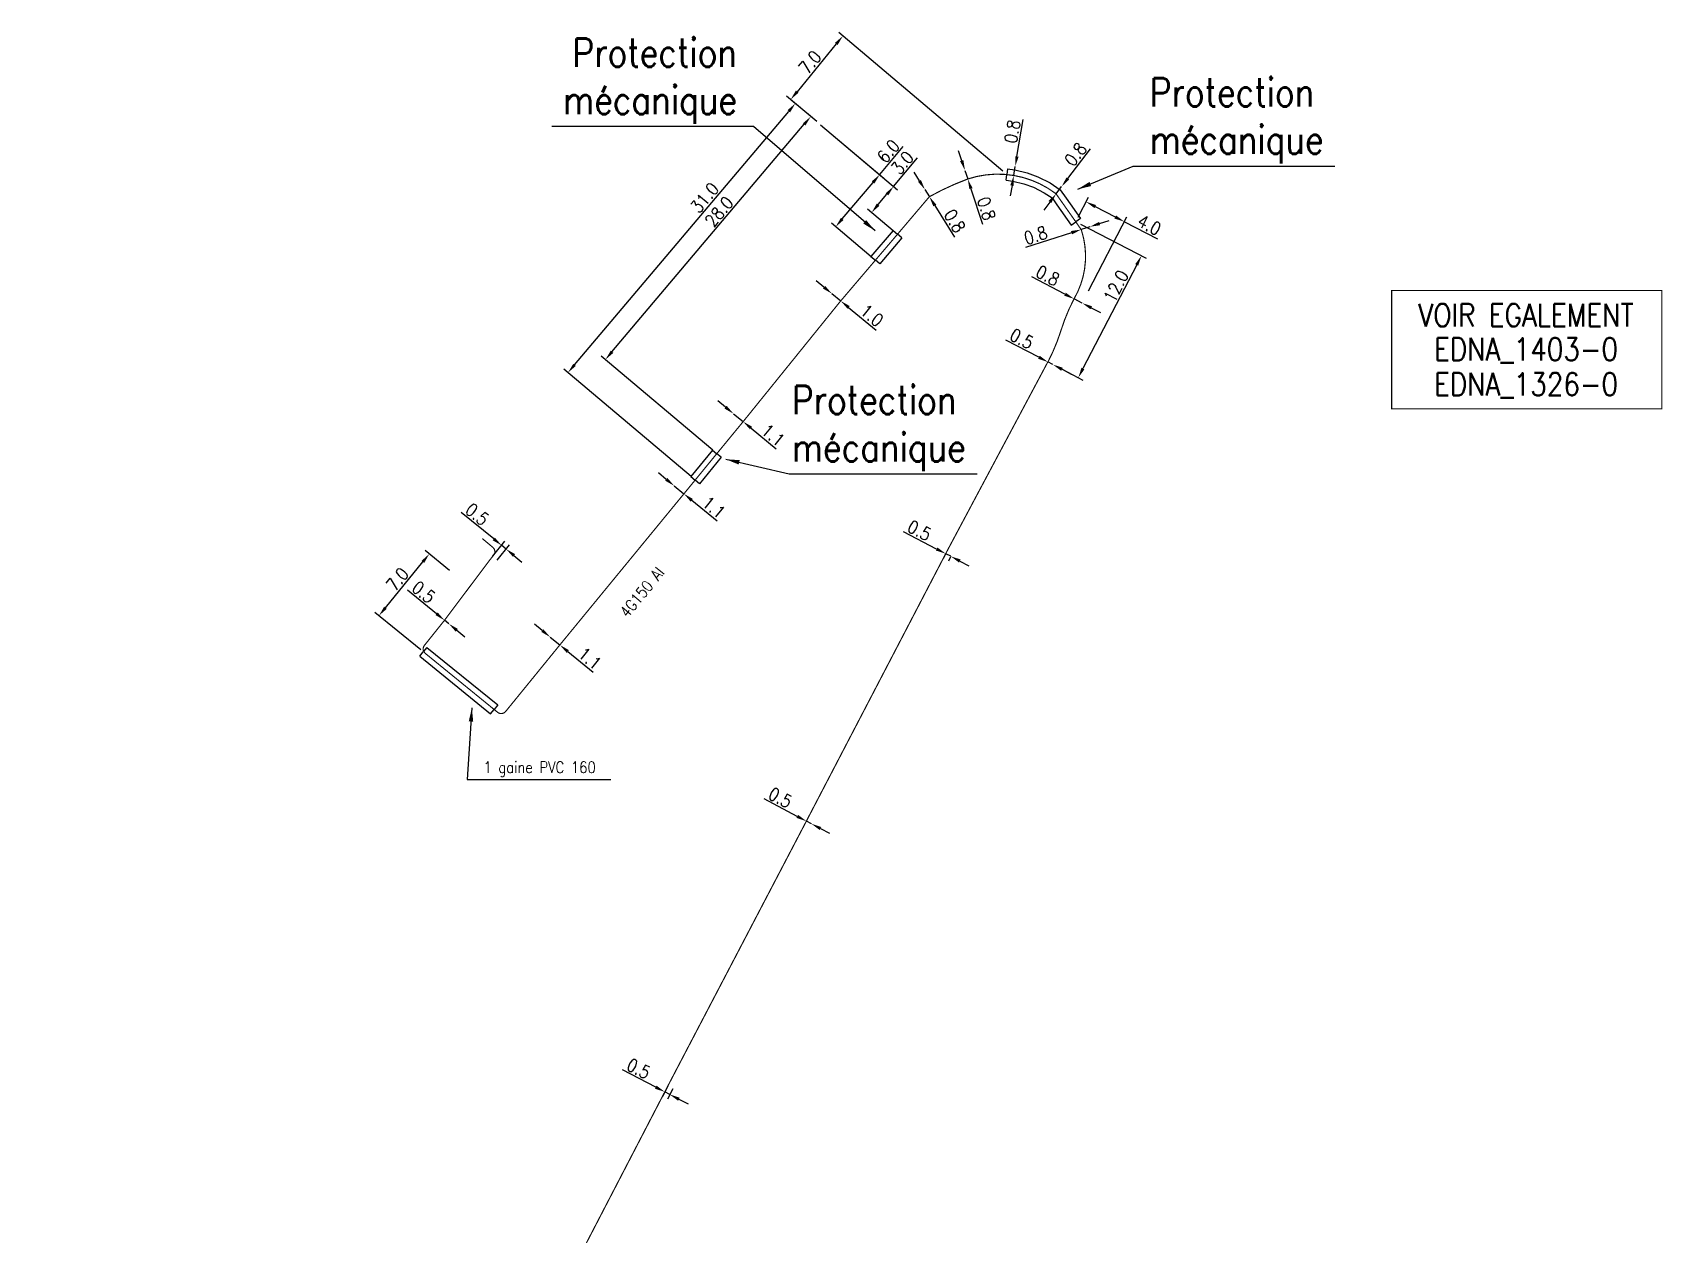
# Model space of a CAD drawing. Header units: millimetres. Extents: x 185001 to 186000, y 126997 to 128000.
# Drawn here: x 185105.6 to 185249, y 127530.1 to 127635.8 of the extents above; entities that cross this region are included whole.
import ezdxf
from ezdxf.enums import TextEntityAlignment as Align

# ---------------------------------------------------------------- set-up
doc = ezdxf.new("R2010")
doc.units = ezdxf.units.MM
doc.header["$PDMODE"] = 34
doc.linetypes.add('B_ST_Al', pattern=[2000, 1000, 1000])
doc.layers.get('Defpoints').update_dxf_attribs({"linetype": 'CONTINUOUS'})
for name, color, linetype in [('B_110', 1, 'CONTINUOUS'), ('B_400', 7, 'CONTINUOUS'), ('B_420', 7, 'CONTINUOUS'), ('B_930', 7, 'CONTINUOUS')]:
    doc.layers.add(name, color=color, linetype=linetype)
doc.styles.get("Standard").update_dxf_attribs({"font": 'romans.shx', "width": 0.85})
doc.dimstyles.get("Standard").update_dxf_attribs({"dimtxt": 1.5, "dimasz": 1.2, "dimexe": 0.625, "dimexo": 0.625, "dimgap": 0.25, "dimtad": 1, "dimdec": 1, "dimzin": 0, "dimdsep": 46, "dimtxsty": 'Standard', "dimcen": -0.5, "dimadec": 0, "dimazin": 0, "dimtfac": 1, "dimtdec": 1, "dimtmove": 0, "dimatfit": 3, "dimfxl": 0, "dimtolj": 1, "dimtzin": 0, "dimarcsym": 0})

# ---------------------------------------------------------------- blocks, each defined once
blk = doc.blocks.new('*D107')
at = {"layer": 'B_110', "color": 0, "linetype": 'Continuous', "lineweight": -2, "transparency": 16777216}
for p, q in [((185142.3, 127588.47), (185140.16, 127590.22)), ((185136.67, 127585.2), (185139.95, 127589.23)), ((185139.78, 127581.49), (185135.74, 127584.79))]:
    blk.add_line(p, q, dxfattribs=at)
at = {"layer": 'B_110', "color": 0, "linetype": 'Continuous', "transparency": 16777216}
for points in [[(185139.84, 127589.32), (185140.07, 127589.13), (185140.52, 127589.93)], [(185136.55, 127585.29), (185136.78, 127585.1), (185136.1, 127584.5)]]:
    blk.add_solid(points, dxfattribs=at)
at = {"layer": 'Defpoints', "color": 0, "linetype": 'Continuous', "transparency": 16777216}
for p in [(185140.52, 127589.93), (185142.67, 127588.18), (185140.15, 127581.2)]:
    blk.add_point(p, dxfattribs=at)
at = {"layer": 'B_110', "color": 0, "linetype": 'Continuous', "transparency": 16777216, "insert": (185137.73, 127587.69), "char_height": 1.125, "attachment_point": 5, "rotation": 50.8238}
blk.add_mtext('\\A1;7.0', dxfattribs=at)
blk = doc.blocks.new('*D108')
at = {"layer": 'B_110', "color": 0, "linetype": 'Continuous', "lineweight": -2, "transparency": 16777216}
for p, q in [((185146.19, 127591.25), (185143.33, 127593.58)), ((185146.09, 127589.7), (185147.18, 127591.04)), ((185146.48, 127589.39), (185147.57, 127590.72)), ((185147.28, 127590.36), (185146.89, 127590.68)), ((185147.97, 127589.79), (185148.67, 127589.22))]:
    blk.add_line(p, q, dxfattribs=at)
at = {"layer": 'B_110', "color": 0, "linetype": 'Continuous', "transparency": 16777216}
for points in [[(185146.29, 127591.36), (185146.1, 127591.13), (185146.89, 127590.68)], [(185148.07, 127589.91), (185147.88, 127589.68), (185147.28, 127590.36)]]:
    blk.add_solid(points, dxfattribs=at)
at = {"layer": 'Defpoints', "color": 0, "linetype": 'Continuous', "transparency": 16777216}
for p in [(185147.28, 127590.36), (185145.8, 127589.34), (185146.18, 127589.02)]:
    blk.add_point(p, dxfattribs=at)
at = {"layer": 'B_110', "color": 0, "linetype": 'Continuous', "transparency": 16777216, "insert": (185144.73, 127593.41), "char_height": 1.125, "attachment_point": 5, "rotation": 320.7431}
blk.add_mtext('\\A1;0.5', dxfattribs=at)
blk = doc.blocks.new('*D109')
at = {"layer": 'B_110', "color": 0, "linetype": 'Continuous', "lineweight": -2, "transparency": 16777216}
for p, q in [((185141.17, 127584.66), (185138.62, 127586.73)), ((185142.25, 127583.78), (185141.86, 127584.09)), ((185142.95, 127583.21), (185143.65, 127582.64))]:
    blk.add_line(p, q, dxfattribs=at)
at = {"layer": 'B_110', "color": 0, "linetype": 'Continuous', "transparency": 16777216}
for points in [[(185141.26, 127584.78), (185141.07, 127584.55), (185141.86, 127584.09)], [(185143.04, 127583.33), (185142.85, 127583.09), (185142.25, 127583.78)]]:
    blk.add_solid(points, dxfattribs=at)
at = {"layer": 'Defpoints', "color": 0, "linetype": 'Continuous', "transparency": 16777216}
for p in [(185141.86, 127584.09), (185142.25, 127583.78), (185142.25, 127583.78)]:
    blk.add_point(p, dxfattribs=at)
at = {"layer": 'B_110', "color": 0, "linetype": 'Continuous', "transparency": 16777216, "insert": (185140.02, 127586.56), "char_height": 1.125, "attachment_point": 5, "rotation": 320.8159}
blk.add_mtext('\\A1;0.5', dxfattribs=at)
blk = doc.blocks.new('*D110')
at = {"layer": 'B_110', "color": 0, "linetype": 'Continuous', "lineweight": -2, "transparency": 16777216}
for p, q in [((185150.46, 127583.18), (185149.77, 127583.75)), ((185151.16, 127582.61), (185152.01, 127581.92)), ((185152.71, 127581.35), (185154.93, 127579.54))]:
    blk.add_line(p, q, dxfattribs=at)
at = {"layer": 'B_110', "color": 0, "linetype": 'Continuous', "transparency": 16777216}
for points in [[(185150.56, 127583.3), (185150.37, 127583.07), (185151.16, 127582.61)], [(185152.8, 127581.47), (185152.61, 127581.23), (185152.01, 127581.92)]]:
    blk.add_solid(points, dxfattribs=at)
at = {"layer": 'Defpoints', "color": 0, "linetype": 'Continuous', "transparency": 16777216}
for p in [(185151.16, 127582.61), (185151.16, 127582.61), (185152.01, 127581.92)]:
    blk.add_point(p, dxfattribs=at)
at = {"layer": 'B_110', "color": 0, "linetype": 'Continuous', "transparency": 16777216, "insert": (185154.64, 127580.74), "char_height": 1.125, "attachment_point": 5, "rotation": 320.7793}
blk.add_mtext('\\A1;1.1', dxfattribs=at)
blk = doc.blocks.new('*D111')
at = {"layer": 'B_110', "color": 0, "linetype": 'Continuous', "lineweight": -2, "transparency": 16777216}
for p, q in [((185161.37, 127596.49), (185160.68, 127597.06)), ((185162.07, 127595.92), (185162.92, 127595.22)), ((185163.62, 127594.65), (185165.83, 127592.83))]:
    blk.add_line(p, q, dxfattribs=at)
at = {"layer": 'B_110', "color": 0, "linetype": 'Continuous', "transparency": 16777216}
for points in [[(185161.47, 127596.61), (185161.28, 127596.37), (185162.07, 127595.92)], [(185163.71, 127594.77), (185163.52, 127594.53), (185162.92, 127595.22)]]:
    blk.add_solid(points, dxfattribs=at)
at = {"layer": 'Defpoints', "color": 0, "linetype": 'Continuous', "transparency": 16777216}
for p in [(185162.07, 127595.92), (185162.07, 127595.92), (185162.92, 127595.22)]:
    blk.add_point(p, dxfattribs=at)
at = {"layer": 'B_110', "color": 0, "linetype": 'Continuous', "transparency": 16777216, "insert": (185165.55, 127594.04), "char_height": 1.125, "attachment_point": 5, "rotation": 320.6357}
blk.add_mtext('\\A1;1.1', dxfattribs=at)
blk = doc.blocks.new('*D112')
at = {"layer": 'B_110', "color": 0, "linetype": 'Continuous', "lineweight": -2, "transparency": 16777216}
for p, q in [((185166.58, 127602.84), (185165.89, 127603.41)), ((185167.28, 127602.27), (185168.13, 127601.57)), ((185168.83, 127601), (185171.04, 127599.18))]:
    blk.add_line(p, q, dxfattribs=at)
at = {"layer": 'B_110', "color": 0, "linetype": 'Continuous', "transparency": 16777216}
for points in [[(185166.68, 127602.96), (185166.49, 127602.72), (185167.28, 127602.27)], [(185168.92, 127601.12), (185168.73, 127600.89), (185168.13, 127601.57)]]:
    blk.add_solid(points, dxfattribs=at)
at = {"layer": 'Defpoints', "color": 0, "linetype": 'Continuous', "transparency": 16777216}
for p in [(185167.28, 127602.27), (185167.28, 127602.27), (185168.13, 127601.57)]:
    blk.add_point(p, dxfattribs=at)
at = {"layer": 'B_110', "color": 0, "linetype": 'Continuous', "transparency": 16777216, "insert": (185170.76, 127600.39), "char_height": 1.125, "attachment_point": 5, "rotation": 320.6357}
blk.add_mtext('\\A1;1.1', dxfattribs=at)
blk = doc.blocks.new('*D113')
at = {"layer": 'B_110', "color": 0, "linetype": 'Continuous', "lineweight": -2, "transparency": 16777216}
for p, q in [((185175.24, 127613.4), (185174.55, 127613.97)), ((185175.94, 127612.83), (185176.71, 127612.19)), ((185177.41, 127611.62), (185179.84, 127609.63))]:
    blk.add_line(p, q, dxfattribs=at)
at = {"layer": 'B_110', "color": 0, "linetype": 'Continuous', "transparency": 16777216}
for points in [[(185175.34, 127613.51), (185175.15, 127613.28), (185175.94, 127612.83)], [(185177.5, 127611.74), (185177.31, 127611.51), (185176.71, 127612.19)]]:
    blk.add_solid(points, dxfattribs=at)
at = {"layer": 'Defpoints', "color": 0, "linetype": 'Continuous', "transparency": 16777216}
for p in [(185175.94, 127612.83), (185175.94, 127612.83), (185176.71, 127612.19)]:
    blk.add_point(p, dxfattribs=at)
at = {"layer": 'B_110', "color": 0, "linetype": 'Continuous', "transparency": 16777216, "insert": (185179.45, 127610.92), "char_height": 1.125, "attachment_point": 5, "rotation": 320.6602}
blk.add_mtext('\\A1;1.0', dxfattribs=at)
blk = doc.blocks.new('*D114')
at = {"layer": 'B_110', "color": 0, "linetype": 'Continuous', "lineweight": -2, "transparency": 16777216}
for p, q in [((185183.64, 127622.75), (185183.16, 127623.52)), ((185183.72, 127621.74), (185183.72, 127621.74)), ((185184.12, 127621.99), (185184.51, 127621.36)), ((185184.12, 127621.11), (185184.12, 127621.11)), ((185184.99, 127620.59), (185186.73, 127617.81))]:
    blk.add_line(p, q, dxfattribs=at)
at = {"layer": 'B_110', "color": 0, "linetype": 'Continuous', "transparency": 16777216}
for points in [[(185183.77, 127622.83), (185183.51, 127622.67), (185184.12, 127621.99)], [(185185.12, 127620.67), (185184.86, 127620.51), (185184.51, 127621.36)]]:
    blk.add_solid(points, dxfattribs=at)
at = {"layer": 'Defpoints', "color": 0, "linetype": 'Continuous', "transparency": 16777216}
for p in [(185184.12, 127621.99), (185184.12, 127621.99), (185184.51, 127621.36)]:
    blk.add_point(p, dxfattribs=at)
at = {"layer": 'B_110', "color": 0, "linetype": 'Continuous', "transparency": 16777216, "insert": (185186.74, 127619.22), "char_height": 1.125, "attachment_point": 5, "rotation": 302.0299}
blk.add_mtext('\\A1;0.8', dxfattribs=at)
blk = doc.blocks.new('*D115')
at = {"layer": 'B_110', "color": 0, "linetype": 'Continuous', "lineweight": -2, "transparency": 16777216}
for p, q in [((185196.69, 127622.96), (185198.68, 127625.57)), ((185195.11, 127620.89), (185194.57, 127620.18)), ((185195.66, 127621.61), (185196.14, 127622.25)), ((185196.52, 127621.96), (185196.52, 127621.96))]:
    blk.add_line(p, q, dxfattribs=at)
at = {"layer": 'B_110', "color": 0, "linetype": 'Continuous', "transparency": 16777216}
for points in [[(185196.57, 127623.05), (185196.81, 127622.87), (185196.14, 127622.25)], [(185194.99, 127620.99), (185195.23, 127620.8), (185195.66, 127621.61)]]:
    blk.add_solid(points, dxfattribs=at)
at = {"layer": 'Defpoints', "color": 0, "linetype": 'Continuous', "transparency": 16777216}
for p in [(185195.66, 127621.61), (185196.14, 127622.25), (185196.14, 127622.25)]:
    blk.add_point(p, dxfattribs=at)
at = {"layer": 'B_110', "color": 0, "linetype": 'Continuous', "transparency": 16777216, "insert": (185197.36, 127625.08), "char_height": 1.125, "attachment_point": 5, "rotation": 52.6667}
blk.add_mtext('\\A1;0.8', dxfattribs=at)
blk = doc.blocks.new('*D116')
at = {"layer": 'B_110', "color": 0, "linetype": 'Continuous', "lineweight": -2, "transparency": 16777216}
for p, q in [((185187.36, 127624.53), (185187.07, 127625.39)), ((185187.64, 127623.68), (185187.89, 127622.92)), ((185188.17, 127622.06), (185189.19, 127618.95))]:
    blk.add_line(p, q, dxfattribs=at)
at = {"layer": 'B_110', "color": 0, "linetype": 'Continuous', "transparency": 16777216}
for points in [[(185187.5, 127624.58), (185187.21, 127624.49), (185187.64, 127623.68)], [(185188.31, 127622.11), (185188.03, 127622.02), (185187.89, 127622.92)]]:
    blk.add_solid(points, dxfattribs=at)
at = {"layer": 'Defpoints', "color": 0, "linetype": 'Continuous', "transparency": 16777216}
for p in [(185187.64, 127623.68), (185187.64, 127623.68), (185187.89, 127622.92)]:
    blk.add_point(p, dxfattribs=at)
at = {"layer": 'B_110', "color": 0, "linetype": 'Continuous', "transparency": 16777216, "insert": (185189.53, 127620.31), "char_height": 1.125, "attachment_point": 5, "rotation": 288.2196}
blk.add_mtext('\\A1;0.8', dxfattribs=at)
blk = doc.blocks.new('*D117')
at = {"layer": 'B_110', "color": 0, "linetype": 'Continuous', "lineweight": -2, "transparency": 16777216}
for p, q in [((185192.21, 127624.9), (185192.75, 127628.14)), ((185191.93, 127623.23), (185192.06, 127624.02)), ((185191.78, 127622.34), (185191.63, 127621.45))]:
    blk.add_line(p, q, dxfattribs=at)
at = {"layer": 'B_110', "color": 0, "linetype": 'Continuous', "transparency": 16777216}
for points in [[(185192.06, 127624.93), (185192.36, 127624.88), (185192.06, 127624.02)], [(185191.63, 127622.36), (185191.93, 127622.31), (185191.93, 127623.23)]]:
    blk.add_solid(points, dxfattribs=at)
at = {"layer": 'Defpoints', "color": 0, "linetype": 'Continuous', "transparency": 16777216}
for p in [(185192.06, 127624.02), (185192.06, 127624.02), (185191.93, 127623.23)]:
    blk.add_point(p, dxfattribs=at)
at = {"layer": 'B_110', "color": 0, "linetype": 'Continuous', "transparency": 16777216, "insert": (185191.81, 127627.09), "char_height": 1.125, "attachment_point": 5, "rotation": 80.4881}
blk.add_mtext('\\A1;0.8', dxfattribs=at)
blk = doc.blocks.new('*D118')
at = {"layer": 'B_110', "color": 0, "linetype": 'Continuous', "lineweight": -2, "transparency": 16777216}
for p, q in [((185197.01, 127618.19), (185192.96, 127616.88)), ((185198.63, 127618.72), (185197.87, 127618.47)), ((185199.48, 127618.99), (185200.34, 127619.27))]:
    blk.add_line(p, q, dxfattribs=at)
at = {"layer": 'B_110', "color": 0, "linetype": 'Continuous', "transparency": 16777216}
for points in [[(185196.96, 127618.34), (185197.06, 127618.05), (185197.87, 127618.47)], [(185199.44, 127619.14), (185199.53, 127618.85), (185198.63, 127618.72)]]:
    blk.add_solid(points, dxfattribs=at)
at = {"layer": 'Defpoints', "color": 0, "linetype": 'Continuous', "transparency": 16777216}
for p in [(185197.87, 127618.47), (185198.63, 127618.72), (185198.63, 127618.72)]:
    blk.add_point(p, dxfattribs=at)
at = {"layer": 'B_110', "color": 0, "linetype": 'Continuous', "transparency": 16777216, "insert": (185193.86, 127617.96), "char_height": 1.125, "attachment_point": 5, "rotation": 17.9654}
blk.add_mtext('\\A1;0.8', dxfattribs=at)
blk = doc.blocks.new('*D119')
at = {"layer": 'B_110', "color": 0, "linetype": 'Continuous', "lineweight": -2, "transparency": 16777216}
for p, q in [((185197.8, 127618.94), (185203.58, 127615.94)), ((185202.75, 127615.36), (185198.02, 127606.24)), ((185195.8, 127606.38), (185198.02, 127605.22))]:
    blk.add_line(p, q, dxfattribs=at)
at = {"layer": 'B_110', "color": 0, "linetype": 'Continuous', "transparency": 16777216}
for points in [[(185202.62, 127615.43), (185202.88, 127615.29), (185203.16, 127616.16)], [(185197.89, 127606.31), (185198.15, 127606.17), (185197.61, 127605.44)]]:
    blk.add_solid(points, dxfattribs=at)
at = {"layer": 'Defpoints', "color": 0, "linetype": 'Continuous', "transparency": 16777216}
for p in [(185197.39, 127619.15), (185195.38, 127606.59), (185197.61, 127605.44)]:
    blk.add_point(p, dxfattribs=at)
at = {"layer": 'B_110', "color": 0, "linetype": 'Continuous', "transparency": 16777216, "insert": (185200.94, 127613.49), "char_height": 1.125, "attachment_point": 5, "rotation": 62.5924}
blk.add_mtext('\\A1;12.0', dxfattribs=at)
blk = doc.blocks.new('*D120')
at = {"layer": 'B_110', "color": 0, "linetype": 'Continuous', "lineweight": -2, "transparency": 16777216}
for p, q in [((185197.6, 127619.57), (185198.51, 127621.32)), ((185198.51, 127613.09), (185201.88, 127619.58)), ((185199.1, 127620.49), (185200.86, 127619.58)), ((185201.66, 127619.16), (185204.57, 127617.65))]:
    blk.add_line(p, q, dxfattribs=at)
at = {"layer": 'B_110', "color": 0, "linetype": 'Continuous', "transparency": 16777216}
for points in [[(185199.16, 127620.63), (185199.03, 127620.36), (185198.3, 127620.91)], [(185200.93, 127619.71), (185200.79, 127619.44), (185201.66, 127619.16)]]:
    blk.add_solid(points, dxfattribs=at)
at = {"layer": 'Defpoints', "color": 0, "linetype": 'Continuous', "transparency": 16777216}
for p in [(185197.39, 127619.15), (185201.66, 127619.16), (185198.3, 127612.68)]:
    blk.add_point(p, dxfattribs=at)
at = {"layer": 'B_110', "color": 0, "linetype": 'Continuous', "transparency": 16777216, "insert": (185203.86, 127618.87), "char_height": 1.125, "attachment_point": 5, "rotation": 332.5924}
blk.add_mtext('\\A1;4.0', dxfattribs=at)
blk = doc.blocks.new('*D121')
at = {"layer": 'B_110', "color": 0, "linetype": 'Continuous', "lineweight": -2, "transparency": 16777216}
for p, q in [((185185.15, 127590.36), (185182.24, 127591.87)), ((185185.93, 127589.91), (185185.73, 127589.53)), ((185186.39, 127589.72), (185185.95, 127589.95)), ((185186.37, 127589.68), (185186.18, 127589.3)), ((185187.19, 127589.3), (185187.99, 127588.89))]:
    blk.add_line(p, q, dxfattribs=at)
at = {"layer": 'B_110', "color": 0, "linetype": 'Continuous', "transparency": 16777216}
for points in [[(185185.22, 127590.5), (185185.08, 127590.23), (185185.95, 127589.95)], [(185187.26, 127589.44), (185187.12, 127589.17), (185186.39, 127589.72)]]:
    blk.add_solid(points, dxfattribs=at)
at = {"layer": 'Defpoints', "color": 0, "linetype": 'Continuous', "transparency": 16777216}
for p in [(185186.14, 127590.32), (185186.39, 127589.72), (185186.59, 127590.09)]:
    blk.add_point(p, dxfattribs=at)
at = {"layer": 'B_110', "color": 0, "linetype": 'Continuous', "transparency": 16777216, "insert": (185183.64, 127591.99), "char_height": 1.125, "attachment_point": 5, "rotation": 332.5924}
blk.add_mtext('\\A1;0.5', dxfattribs=at)
blk = doc.blocks.new('*D122')
at = {"layer": 'B_110', "color": 0, "linetype": 'Continuous', "lineweight": -2, "transparency": 16777216}
for p, q in [((185172.89, 127566.84), (185169.99, 127568.37)), ((185174.13, 127566.19), (185173.69, 127566.42)), ((185174.93, 127565.77), (185175.72, 127565.35))]:
    blk.add_line(p, q, dxfattribs=at)
at = {"layer": 'B_110', "color": 0, "linetype": 'Continuous', "transparency": 16777216}
for points in [[(185172.96, 127566.97), (185172.82, 127566.71), (185173.69, 127566.42)], [(185175, 127565.9), (185174.86, 127565.64), (185174.13, 127566.19)]]:
    blk.add_solid(points, dxfattribs=at)
at = {"layer": 'Defpoints', "color": 0, "linetype": 'Continuous', "transparency": 16777216}
for p in [(185173.69, 127566.42), (185174.13, 127566.19), (185174.13, 127566.19)]:
    blk.add_point(p, dxfattribs=at)
at = {"layer": 'B_110', "color": 0, "linetype": 'Continuous', "transparency": 16777216, "insert": (185171.39, 127568.48), "char_height": 1.125, "attachment_point": 5, "rotation": 332.2502}
blk.add_mtext('\\A1;0.5', dxfattribs=at)
blk = doc.blocks.new('*D123')
at = {"layer": 'B_110', "color": 0, "linetype": 'Continuous', "lineweight": -2, "transparency": 16777216}
for p, q in [((185160.44, 127543.02), (185157.53, 127544.53)), ((185161.5, 127543.09), (185161.03, 127542.19)), ((185161.68, 127542.37), (185161.24, 127542.6)), ((185161.94, 127542.86), (185161.47, 127541.95)), ((185162.48, 127541.96), (185163.28, 127541.54))]:
    blk.add_line(p, q, dxfattribs=at)
at = {"layer": 'B_110', "color": 0, "linetype": 'Continuous', "transparency": 16777216}
for points in [[(185160.51, 127543.15), (185160.37, 127542.88), (185161.24, 127542.6)], [(185162.55, 127542.09), (185162.41, 127541.82), (185161.68, 127542.37)]]:
    blk.add_solid(points, dxfattribs=at)
at = {"layer": 'Defpoints', "color": 0, "linetype": 'Continuous', "transparency": 16777216}
for p in [(185161.71, 127543.51), (185161.68, 127542.37), (185162.16, 127543.28)]:
    blk.add_point(p, dxfattribs=at)
at = {"layer": 'B_110', "color": 0, "linetype": 'Continuous', "transparency": 16777216, "insert": (185158.93, 127544.64), "char_height": 1.125, "attachment_point": 5, "rotation": 332.5635}
blk.add_mtext('\\A1;0.5', dxfattribs=at)
blk = doc.blocks.new('*D134')
at = {"layer": 'B_110', "color": 0, "linetype": 'Continuous', "lineweight": -2, "transparency": 16777216}
for p, q in [((185190.97, 127623.61), (185176.54, 127635.8)), ((185176.32, 127634.8), (185172.88, 127630.6)), ((185174.6, 127627.97), (185171.95, 127630.21))]:
    blk.add_line(p, q, dxfattribs=at)
at = {"layer": 'B_110', "color": 0, "linetype": 'Continuous', "transparency": 16777216}
for points in [[(185176.21, 127634.9), (185176.44, 127634.71), (185176.9, 127635.5)], [(185172.77, 127630.7), (185173, 127630.51), (185172.31, 127629.91)]]:
    blk.add_solid(points, dxfattribs=at)
at = {"layer": 'Defpoints', "color": 0, "linetype": 'Continuous', "transparency": 16777216}
for p in [(185172.31, 127629.91), (185174.96, 127627.67), (185191.33, 127623.3)]:
    blk.add_point(p, dxfattribs=at)
at = {"layer": 'B_110', "color": 0, "linetype": 'Continuous', "transparency": 16777216, "insert": (185174.02, 127633.18), "char_height": 1.125, "attachment_point": 5, "rotation": 50.6475}
blk.add_mtext('\\A1;7.0', dxfattribs=at)
blk = doc.blocks.new('*D135')
at = {"layer": 'B_110', "color": 0, "linetype": 'Continuous', "lineweight": -2, "transparency": 16777216}
for p, q in [((185174.93, 127627.69), (185181.72, 127621.96)), ((185181.36, 127622.26), (185183.48, 127624.77)), ((185180.01, 127620.66), (185180.78, 127621.58)), ((185181.34, 127618.35), (185179.07, 127620.27))]:
    blk.add_line(p, q, dxfattribs=at)
at = {"layer": 'B_110', "color": 0, "linetype": 'Continuous', "transparency": 16777216}
for points in [[(185180.67, 127621.67), (185180.9, 127621.48), (185181.36, 127622.26)], [(185179.89, 127620.76), (185180.12, 127620.56), (185179.43, 127619.97)]]:
    blk.add_solid(points, dxfattribs=at)
at = {"layer": 'Defpoints', "color": 0, "linetype": 'Continuous', "transparency": 16777216}
for p in [(185174.58, 127628), (185181.36, 127622.26), (185181.7, 127618.05)]:
    blk.add_point(p, dxfattribs=at)
at = {"layer": 'B_110', "color": 0, "linetype": 'Continuous', "transparency": 16777216, "insert": (185182.14, 127624.34), "char_height": 1.125, "attachment_point": 5, "rotation": 49.8122}
blk.add_mtext('\\A1;3.0', dxfattribs=at)
blk = doc.blocks.new('*D136')
at = {"layer": 'B_110', "color": 0, "linetype": 'Continuous', "lineweight": -2, "transparency": 16777216}
for p, q in [((185174.93, 127627.69), (185180.5, 127623)), ((185180.14, 127623.3), (185182.22, 127625.77)), ((185176.85, 127619.4), (185179.56, 127622.61)), ((185179.4, 127616.07), (185175.91, 127619.02))]:
    blk.add_line(p, q, dxfattribs=at)
at = {"layer": 'B_110', "color": 0, "linetype": 'Continuous', "transparency": 16777216}
for points in [[(185179.44, 127622.71), (185179.67, 127622.51), (185180.14, 127623.3)], [(185176.73, 127619.5), (185176.96, 127619.31), (185176.27, 127618.71)]]:
    blk.add_solid(points, dxfattribs=at)
at = {"layer": 'Defpoints', "color": 0, "linetype": 'Continuous', "transparency": 16777216}
for p in [(185174.58, 127628), (185180.14, 127623.3), (185179.76, 127615.77)]:
    blk.add_point(p, dxfattribs=at)
at = {"layer": 'B_110', "color": 0, "linetype": 'Continuous', "transparency": 16777216, "insert": (185180.9, 127625.36), "char_height": 1.125, "attachment_point": 5, "rotation": 49.8122}
blk.add_mtext('\\A1;6.0', dxfattribs=at)
blk = doc.blocks.new('*D137')
at = {"layer": 'B_110', "color": 0, "linetype": 'Continuous', "lineweight": -2, "transparency": 16777216}
for p, q in [((185174.22, 127628.3), (185173.72, 127628.72)), ((185156.59, 127607.71), (185173.5, 127627.73)), ((185165.45, 127599.05), (185155.65, 127607.33))]:
    blk.add_line(p, q, dxfattribs=at)
at = {"layer": 'B_110', "color": 0, "linetype": 'Continuous', "transparency": 16777216}
for points in [[(185173.39, 127627.82), (185173.61, 127627.63), (185174.08, 127628.41)], [(185156.48, 127607.81), (185156.71, 127607.62), (185156.01, 127607.02)]]:
    blk.add_solid(points, dxfattribs=at)
at = {"layer": 'Defpoints', "color": 0, "linetype": 'Continuous', "transparency": 16777216}
for p in [(185174.08, 127628.41), (185174.58, 127628), (185165.81, 127598.75)]:
    blk.add_point(p, dxfattribs=at)
at = {"layer": 'B_110', "color": 0, "linetype": 'Continuous', "transparency": 16777216, "insert": (185166.02, 127620.04), "char_height": 1.125, "attachment_point": 5, "rotation": 49.8122}
blk.add_mtext('\\A1;28.0', dxfattribs=at)
blk = doc.blocks.new('*D138')
at = {"layer": 'B_110', "color": 0, "linetype": 'Continuous', "lineweight": -2, "transparency": 16777216}
for p, q in [((185174.22, 127628.3), (185172.36, 127629.86)), ((185153.3, 127606.57), (185172.14, 127628.87)), ((185163.55, 127596.73), (185152.36, 127606.18))]:
    blk.add_line(p, q, dxfattribs=at)
at = {"layer": 'B_110', "color": 0, "linetype": 'Continuous', "transparency": 16777216}
for points in [[(185172.03, 127628.97), (185172.26, 127628.78), (185172.72, 127629.56)], [(185153.19, 127606.66), (185153.41, 127606.47), (185152.72, 127605.88)]]:
    blk.add_solid(points, dxfattribs=at)
at = {"layer": 'Defpoints', "color": 0, "linetype": 'Continuous', "transparency": 16777216}
for p in [(185172.72, 127629.56), (185174.58, 127628), (185163.91, 127596.43)]:
    blk.add_point(p, dxfattribs=at)
at = {"layer": 'B_110', "color": 0, "linetype": 'Continuous', "transparency": 16777216, "insert": (185164.74, 127621.27), "char_height": 1.125, "attachment_point": 5, "rotation": 49.8122}
blk.add_mtext('\\A1;31.0', dxfattribs=at)
blk = doc.blocks.new('*D139')
at = {"layer": 'B_110', "color": 0, "linetype": 'Continuous', "lineweight": -2, "transparency": 16777216}
for p, q in [((185194.14, 127607.24), (185191.23, 127608.75)), ((185195.38, 127606.59), (185194.94, 127606.82)), ((185196.18, 127606.18), (185196.98, 127605.76))]:
    blk.add_line(p, q, dxfattribs=at)
at = {"layer": 'B_110', "color": 0, "linetype": 'Continuous', "transparency": 16777216}
for points in [[(185194.21, 127607.37), (185194.07, 127607.1), (185194.94, 127606.82)], [(185196.25, 127606.31), (185196.11, 127606.04), (185195.38, 127606.59)]]:
    blk.add_solid(points, dxfattribs=at)
at = {"layer": 'Defpoints', "color": 0, "linetype": 'Continuous', "transparency": 16777216}
for p in [(185194.94, 127606.82), (185195.38, 127606.59), (185195.38, 127606.59)]:
    blk.add_point(p, dxfattribs=at)
at = {"layer": 'B_110', "color": 0, "linetype": 'Continuous', "transparency": 16777216, "insert": (185192.63, 127608.86), "char_height": 1.125, "attachment_point": 5, "rotation": 332.5924}
blk.add_mtext('\\A1;0.5', dxfattribs=at)
blk = doc.blocks.new('*D140')
at = {"layer": 'B_110', "color": 0, "linetype": 'Continuous', "lineweight": -2, "transparency": 16777216}
for p, q in [((185196.44, 127612.79), (185193.53, 127614.3)), ((185197.95, 127612), (185197.24, 127612.37)), ((185198.75, 127611.59), (185199.55, 127611.18))]:
    blk.add_line(p, q, dxfattribs=at)
at = {"layer": 'B_110', "color": 0, "linetype": 'Continuous', "transparency": 16777216}
for points in [[(185196.51, 127612.92), (185196.37, 127612.65), (185197.24, 127612.37)], [(185198.82, 127611.72), (185198.68, 127611.46), (185197.95, 127612)]]:
    blk.add_solid(points, dxfattribs=at)
at = {"layer": 'Defpoints', "color": 0, "linetype": 'Continuous', "transparency": 16777216}
for p in [(185197.24, 127612.37), (185197.95, 127612), (185197.95, 127612)]:
    blk.add_point(p, dxfattribs=at)
at = {"layer": 'B_110', "color": 0, "linetype": 'Continuous', "transparency": 16777216, "insert": (185194.93, 127614.42), "char_height": 1.125, "attachment_point": 5, "rotation": 332.5924}
blk.add_mtext('\\A1;0.8', dxfattribs=at)

msp = doc.modelspace()

# ---------------------------------------------------------------- linework, layer by layer
at = {"layer": 'B_110', "linetype": 'B_ST_Al', "const_width": 0.1, "flags": 128}
msp.add_lwpolyline([(185145.19, 127591.28), (185146.11, 127590.51, -0.412159), (185146.18, 127589.81), (185145.8, 127589.34), (185141.86, 127584.09), (185140.09, 127581.88, 0.411507), (185140.17, 127581.18), (185146.22, 127576.25), (185146.53, 127576, 0.414214), (185147.24, 127576.07), (185152.01, 127581.93), (185162.92, 127595.22), (185163.91, 127596.43), (185165.81, 127598.75), (185168.13, 127601.57), (185176.71, 127612.19, -0.006397), (185176.72, 127612.2), (185179.76, 127615.77), (185181.7, 127618.05), (185184.51, 127621.36, -0.038684), (185187.89, 127622.92, -0.121596), (185191.93, 127623.23, -0.119567), (185195.59, 127621.66, -0.079181), (185195.7, 127621.55), (185197.39, 127619.15), (185197.82, 127618.53, -0.075253), (185197.89, 127618.4, -0.212782), (185197.24, 127612.38, 0.010835), (185197.23, 127612.36, 0.045079), (185196.09, 127609.6, -0.043926), (185194.94, 127606.82, -0.002159), (185194.93, 127606.82), (185186.14, 127590.32), (185173.69, 127566.42), (185161.71, 127543.51), (185151.97, 127524.73), (185145.39, 127512.03), (185140.18, 127501.98), (185135.79, 127495.08), (185135.79, 127495.08), (185129.81, 127485.56), (185126, 127478.28), (185122.99, 127472.49), (185122.3, 127471.15), (185121.67, 127469.79), (185118.84, 127463.7), (185115.03, 127454.26), (185114.52, 127453.49), (185112.87, 127450.99), (185110.13, 127446.83), (185108.96, 127443.77, -0.452913), (185108.26, 127443.5), (185105.68, 127444.9)], format="xyb", dxfattribs=at)
at = {"layer": 'B_400', "color": 7, "linetype": 'CONTINUOUS'}
for p, q in [((185139.68, 127580.94), (185139.99, 127581.33)), ((185139.68, 127580.94), (185145.91, 127575.86)), ((185140.31, 127581.71), (185139.99, 127581.33)), ((185140.31, 127581.71), (185146.54, 127576.64)), ((185146.54, 127576.64), (185146.22, 127576.25)), ((185145.91, 127575.86), (185146.22, 127576.25))]:
    msp.add_line(p, q, dxfattribs=at)
at = {"layer": 'B_420', "color": 7, "linetype": 'CONTINUOUS'}
for p, q in [((185191.39, 127623.8), (185191.33, 127623.3)), ((185191.39, 127623.8), (185192.02, 127623.72)), ((185191.26, 127622.81), (185191.33, 127623.3)), ((185191.26, 127622.81), (185191.84, 127622.73)), ((185191.84, 127622.73), (185192.83, 127622.5)), ((185192.02, 127623.72), (185193.12, 127623.46)), ((185192.83, 127622.5), (185193.66, 127622.2)), ((185193.12, 127623.46), (185194.05, 127623.12)), ((185194.05, 127623.12), (185195.13, 127622.57)), ((185195.13, 127622.57), (185196.01, 127621.97)), ((185193.66, 127622.2), (185194.62, 127621.71)), ((185194.62, 127621.71), (185195.3, 127621.25)), ((185195.3, 127621.25), (185195.72, 127620.65)), ((185196.01, 127621.97), (185196.54, 127621.23)), ((185196.54, 127621.23), (185197.8, 127619.44)), ((185195.72, 127620.65), (185196.98, 127618.86)), ((185181.32, 127618.38), (185179.37, 127616.09)), ((185181.32, 127618.38), (185181.7, 127618.05)), ((185182.08, 127617.73), (185181.7, 127618.05)), ((185196.98, 127618.86), (185197.39, 127619.15)), ((185197.8, 127619.44), (185197.39, 127619.15)), ((185182.08, 127617.73), (185180.14, 127615.44)), ((185179.37, 127616.09), (185179.76, 127615.77)), ((185180.14, 127615.44), (185179.76, 127615.77)), ((185165.43, 127599.06), (185163.52, 127596.74)), ((185166.2, 127598.43), (185164.3, 127596.11)), ((185165.43, 127599.06), (185165.81, 127598.75)), ((185166.2, 127598.43), (185165.81, 127598.75)), ((185163.52, 127596.74), (185163.91, 127596.43)), ((185164.3, 127596.11), (185163.91, 127596.43))]:
    msp.add_line(p, q, dxfattribs=at)
at = {"layer": 'B_930', "const_width": 0.1}
msp.add_lwpolyline([(185225.18, 127613.11), (185248.94, 127613.11), (185248.94, 127602.7), (185225.18, 127602.7)], close=True, dxfattribs=at)

# ---------------------------------------------------------------- texts
at = {"layer": 'B_110', "linetype": 'B_ST_Al', "width": 0.85}
msp.add_text('4G150 Al', height=1, rotation=50.448, dxfattribs=at).set_placement((185159.23, 127586.56), align=Align.MIDDLE)
at = {"layer": 'B_400', "insert": (185145.29, 127570.99), "char_height": 1, "attachment_point": 4}
msp.add_mtext('1 gaine PVC 160', dxfattribs=at)
at = {"layer": 'B_420', "char_height": 2.5}
for insert, attachment_point in [((185167.6, 127631.53), 6), ((185203.9, 127628.04), 4), ((185172.42, 127600.97), 4)]:
    msp.add_mtext('Protection\\Pmécanique', dxfattribs=dict(at, insert=insert, attachment_point=attachment_point))
at = {"layer": 'B_930', "width": 0.85}
for s, p in [('VOIR EGALEMENT', (185237, 127609.94)), ('EDNA_1403-0', (185237, 127606.94)), ('EDNA_1326-0', (185237, 127603.86))]:
    msp.add_text(s, height=2, dxfattribs=at).set_placement(p, align=Align.CENTER)

# ---------------------------------------------------------------- dimensions: what is measured, and where the dimension line sits
at = {"layer": 'B_110', "linetype": 'Continuous'}
for base, p1, p2, angle, picture, middle in [((185172.31, 127629.91), (185191.33, 127623.3), (185174.96, 127627.67), 50.6475, '*D134', (185174.6, 127632.7)), ((185172.72, 127629.56), (185163.91, 127596.43), (185174.58, 127628), 229.8122, '*D138', (185165.31, 127620.79)), ((185174.08, 127628.41), (185165.81, 127598.75), (185174.58, 127628), 229.8122, '*D137', (185166.59, 127619.55)), ((185192.06, 127624.02), (185191.93, 127623.23), (185192.06, 127624.02), 260.4881, '*D117', (185192.55, 127626.96)), ((185181.36, 127622.26), (185181.7, 127618.05), (185174.58, 127628), 229.8122, '*D135', (185182.71, 127623.86)), ((185180.14, 127623.3), (185179.76, 127615.77), (185174.58, 127628), 229.8122, '*D136', (185181.47, 127624.88)), ((185187.64, 127623.68), (185187.89, 127622.92), (185187.64, 127623.68), 288.2196, '*D116', (185188.82, 127620.08)), ((185196.14, 127622.25), (185195.66, 127621.61), (185196.14, 127622.25), 232.6667, '*D115', (185197.96, 127624.62)), ((185184.12, 127621.99), (185184.51, 127621.36), (185184.12, 127621.99), 302.0299, '*D114', (185186.1, 127618.82)), ((185198.63, 127618.72), (185197.87, 127618.47), (185198.63, 127618.72), 197.9654, '*D118', (185194.1, 127617.25)), ((185197.95, 127612), (185197.24, 127612.37), (185197.95, 127612), 152.5924, '*D140', (185194.58, 127613.75)), ((185175.94, 127612.83), (185176.71, 127612.19), (185175.94, 127612.83), 320.6602, '*D113', (185178.97, 127610.34)), ((185195.38, 127606.59), (185194.94, 127606.82), (185195.38, 127606.59), 152.5924, '*D139', (185192.28, 127608.2)), ((185167.28, 127602.27), (185168.13, 127601.57), (185167.28, 127602.27), 320.6357, '*D112', (185170.28, 127599.81)), ((185162.07, 127595.92), (185162.92, 127595.22), (185162.07, 127595.92), 320.6357, '*D111', (185165.07, 127593.46)), ((185147.28, 127590.36), (185145.8, 127589.34), (185146.18, 127589.02), 140.7431, '*D108', (185144.25, 127592.83)), ((185186.39, 127589.72), (185186.14, 127590.32), (185186.59, 127590.09), 152.5924, '*D121', (185183.29, 127591.32)), ((185140.52, 127589.93), (185140.15, 127581.2), (185142.67, 127588.18), 230.8238, '*D107', (185138.31, 127587.21)), ((185142.25, 127583.78), (185141.86, 127584.09), (185142.25, 127583.78), 140.8159, '*D109', (185139.55, 127585.98)), ((185151.16, 127582.61), (185152.01, 127581.92), (185151.16, 127582.61), 320.7793, '*D110', (185154.17, 127580.16)), ((185174.13, 127566.19), (185173.69, 127566.42), (185174.13, 127566.19), 152.2502, '*D122', (185171.04, 127567.81)), ((185161.68, 127542.37), (185161.71, 127543.51), (185162.16, 127543.28), 152.5635, '*D123', (185158.59, 127543.98))]:
    dim = msp.add_linear_dim(base=base, p1=p1, p2=p2, angle=angle, dimstyle='Standard', override={"dimscale": 0.75, "dimtxt": 1.5}, dxfattribs=at)
    dim.commit()
    dim.dimension.update_dxf_attribs({"geometry": picture, "text_midpoint": middle, "dimtype": 160})
for base, p2, angle, text, picture, middle in [((185201.66, 127619.16), (185198.3, 127612.68), 152.5924, '4.0', '*D120', (185203.51, 127618.2)), ((185197.61, 127605.44), (185195.38, 127606.59), 62.5924, '12.0', '*D119', (185201.6, 127613.15))]:
    dim = msp.add_linear_dim(base=base, p1=(185197.39, 127619.15), p2=p2, angle=angle, text=text, dimstyle='Standard', override={"dimscale": 0.75, "dimtxt": 1.5}, dxfattribs=at)
    dim.commit()
    dim.dimension.update_dxf_attribs({"geometry": picture, "text_midpoint": middle, "dimtype": 160})

# ---------------------------------------------------------------- leaders
at = {"layer": 'B_400', "annotation_type": 0, "has_hookline": 1, "hookline_direction": 0, "text_width": 11.21}
msp.add_leader([(185144.27, 127576.38), (185143.84, 127570.07), (185145.04, 127570.07)], dimstyle='Standard', dxfattribs=at)
at = {"layer": 'B_420', "annotation_type": 0, "has_hookline": 1, "text_width": 16.29}
for points, hookline_direction in [([(185179.73, 127618.37), (185169.05, 127627.53), (185167.85, 127627.53)], 1), ([(185197.56, 127622.02), (185202.45, 127624.04), (185203.65, 127624.04)], 0), ([(185166.61, 127598.26), (185172.17, 127596.97)], 0)]:
    msp.add_leader(points, dimstyle='Standard', dxfattribs=dict(at, hookline_direction=hookline_direction))

doc.saveas('drawing.dxf')
